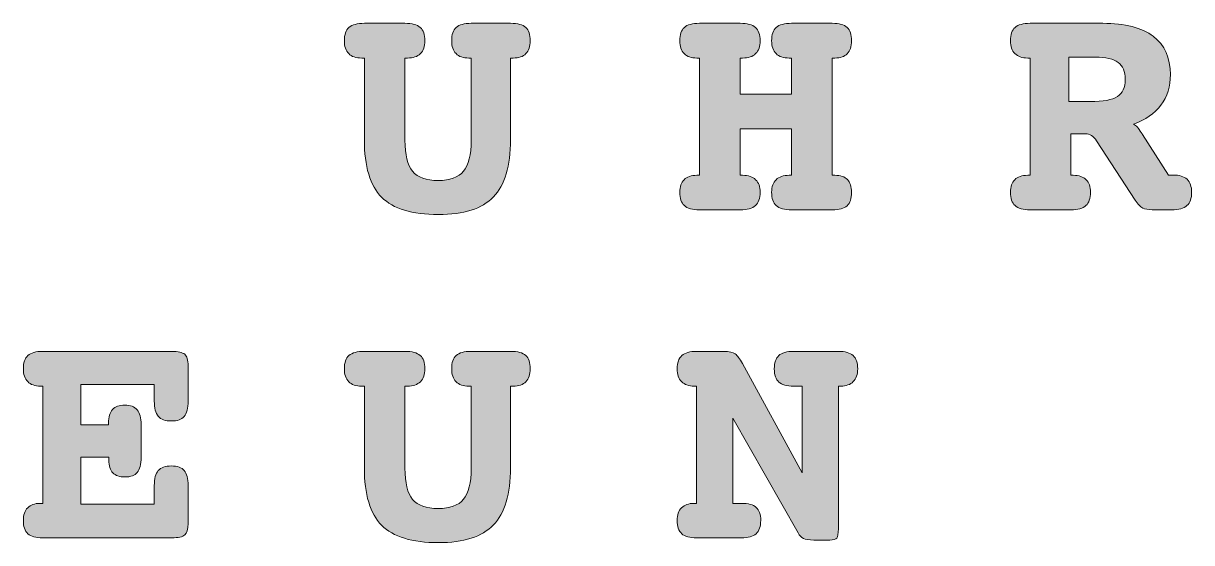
# Model space of a CAD drawing. Header units: inches. Extents: x 2 to 119, y -59 to -2.
# Drawn here: x 92.61 to 119.46, y -44.02 to -32.07 of the extents above; entities that cross this region are included whole.
import ezdxf

# ---------------------------------------------------------------- set-up
doc = ezdxf.new("R2010")
doc.units = ezdxf.units.IN
doc.header["$MEASUREMENT"] = 0
doc.layers.add('Ebene 1', color=7, linetype='Continuous')

# ---------------------------------------------------------------- blocks, each defined once
blk = doc.blocks.new('block 2')
at = {"layer": 'Ebene 1', "true_color": 0xffffff}
h = blk.add_hatch(color=7, dxfattribs=at)
h.dxf.hatch_style = 2
edge = h.paths.add_edge_path()
edge.add_spline(control_points=[(100.445, -32.864), (100.445, -32.864), (100.384, -32.864), (100.384, -32.864), (100.254, -32.864), (100.154, -32.831), (100.088, -32.763), (100.019, -32.696), (99.986, -32.597), (99.986, -32.467), (99.986, -32.325), (100.021, -32.222), (100.092, -32.159), (100.164, -32.097), (100.281, -32.065), (100.445, -32.065), (100.445, -32.065), (101.379, -32.065), (101.379, -32.065), (101.54, -32.065), (101.657, -32.097), (101.73, -32.159), (101.802, -32.222), (101.838, -32.325), (101.838, -32.467), (101.838, -32.597), (101.804, -32.696), (101.735, -32.763), (101.666, -32.831), (101.567, -32.864), (101.437, -32.864), (101.437, -32.864), (101.379, -32.864), (101.379, -32.864), (101.379, -32.864), (101.379, -34.757), (101.379, -34.757), (101.379, -35.092), (101.437, -35.33), (101.554, -35.471), (101.671, -35.612), (101.867, -35.683), (102.142, -35.683), (102.412, -35.683), (102.606, -35.612), (102.724, -35.469), (102.842, -35.327), (102.902, -35.089), (102.902, -34.757), (102.902, -34.757), (102.902, -32.864), (102.902, -32.864), (102.902, -32.864), (102.844, -32.864), (102.844, -32.864), (102.716, -32.864), (102.619, -32.831), (102.552, -32.763), (102.486, -32.696), (102.453, -32.597), (102.453, -32.467), (102.453, -32.325), (102.487, -32.222), (102.556, -32.159), (102.625, -32.097), (102.74, -32.065), (102.902, -32.065), (102.902, -32.065), (103.806, -32.065), (103.806, -32.065), (103.97, -32.065), (104.086, -32.097), (104.155, -32.159), (104.224, -32.222), (104.258, -32.325), (104.258, -32.467), (104.258, -32.597), (104.225, -32.696), (104.158, -32.763), (104.092, -32.831), (103.995, -32.864), (103.868, -32.864), (103.868, -32.864), (103.806, -32.864), (103.806, -32.864), (103.806, -32.864), (103.806, -34.742), (103.806, -34.742), (103.806, -35.35), (103.675, -35.789), (103.413, -36.061), (103.152, -36.332), (102.73, -36.467), (102.149, -36.467), (101.544, -36.467), (101.109, -36.334), (100.843, -36.068), (100.578, -35.801), (100.445, -35.359), (100.445, -34.742), (100.445, -34.742), (100.445, -32.864), (100.445, -32.864)], knot_values=[0, 0, 0, 0, 1, 1, 1, 2, 2, 2, 3, 3, 3, 4, 4, 4, 5, 5, 5, 6, 6, 6, 7, 7, 7, 8, 8, 8, 9, 9, 9, 10, 10, 10, 11, 11, 11, 12, 12, 12, 13, 13, 13, 14, 14, 14, 15, 15, 15, 16, 16, 16, 17, 17, 17, 18, 18, 18, 19, 19, 19, 20, 20, 20, 21, 21, 21, 22, 22, 22, 23, 23, 23, 24, 24, 24, 25, 25, 25, 26, 26, 26, 27, 27, 27, 28, 28, 28, 29, 29, 29, 30, 30, 30, 31, 31, 31, 32, 32, 32, 33, 33, 33, 34, 34, 34, 34], degree=3, periodic=1)
h = blk.add_hatch(color=7, dxfattribs=at)
h.dxf.hatch_style = 2
edge = h.paths.add_edge_path()
edge.add_spline(control_points=[(110.266, -33.697), (110.266, -33.697), (110.266, -32.864), (110.266, -32.864), (110.266, -32.864), (110.209, -32.864), (110.209, -32.864), (110.078, -32.864), (109.978, -32.831), (109.91, -32.763), (109.841, -32.696), (109.807, -32.597), (109.807, -32.467), (109.807, -32.325), (109.843, -32.222), (109.914, -32.159), (109.985, -32.097), (110.102, -32.065), (110.266, -32.065), (110.266, -32.065), (111.199, -32.065), (111.199, -32.065), (111.361, -32.065), (111.476, -32.096), (111.543, -32.158), (111.611, -32.219), (111.645, -32.322), (111.645, -32.467), (111.645, -32.6), (111.612, -32.699), (111.547, -32.765), (111.482, -32.831), (111.386, -32.864), (111.261, -32.864), (111.261, -32.864), (111.199, -32.864), (111.199, -32.864), (111.199, -32.864), (111.199, -35.563), (111.199, -35.563), (111.199, -35.563), (111.261, -35.563), (111.261, -35.563), (111.389, -35.563), (111.485, -35.596), (111.549, -35.661), (111.613, -35.726), (111.645, -35.824), (111.645, -35.954), (111.645, -36.099), (111.611, -36.202), (111.543, -36.263), (111.476, -36.325), (111.361, -36.355), (111.199, -36.355), (111.199, -36.355), (110.266, -36.355), (110.266, -36.355), (110.102, -36.355), (109.985, -36.324), (109.914, -36.261), (109.843, -36.199), (109.807, -36.096), (109.807, -35.954), (109.807, -35.826), (109.841, -35.729), (109.91, -35.663), (109.978, -35.596), (110.078, -35.563), (110.209, -35.563), (110.209, -35.563), (110.266, -35.563), (110.266, -35.563), (110.266, -35.563), (110.266, -34.496), (110.266, -34.496), (110.266, -34.496), (109.083, -34.496), (109.083, -34.496), (109.083, -34.496), (109.083, -35.563), (109.083, -35.563), (109.083, -35.563), (109.141, -35.563), (109.141, -35.563), (109.272, -35.563), (109.371, -35.596), (109.44, -35.663), (109.509, -35.729), (109.543, -35.826), (109.543, -35.954), (109.543, -36.096), (109.507, -36.199), (109.436, -36.261), (109.365, -36.324), (109.247, -36.355), (109.083, -36.355), (109.083, -36.355), (108.151, -36.355), (108.151, -36.355), (107.986, -36.355), (107.87, -36.324), (107.801, -36.261), (107.732, -36.199), (107.698, -36.096), (107.698, -35.954), (107.698, -35.826), (107.731, -35.729), (107.796, -35.663), (107.861, -35.596), (107.958, -35.563), (108.088, -35.563), (108.088, -35.563), (108.151, -35.563), (108.151, -35.563), (108.151, -35.563), (108.151, -32.864), (108.151, -32.864), (108.151, -32.864), (108.088, -32.864), (108.088, -32.864), (107.961, -32.864), (107.864, -32.831), (107.798, -32.763), (107.731, -32.696), (107.698, -32.597), (107.698, -32.467), (107.698, -32.325), (107.732, -32.222), (107.801, -32.159), (107.87, -32.097), (107.986, -32.065), (108.151, -32.065), (108.151, -32.065), (109.083, -32.065), (109.083, -32.065), (109.245, -32.065), (109.362, -32.097), (109.434, -32.159), (109.506, -32.222), (109.543, -32.325), (109.543, -32.467), (109.543, -32.597), (109.509, -32.696), (109.44, -32.763), (109.371, -32.831), (109.272, -32.864), (109.141, -32.864), (109.141, -32.864), (109.083, -32.864), (109.083, -32.864), (109.083, -32.864), (109.083, -33.697), (109.083, -33.697), (109.083, -33.697), (110.266, -33.697), (110.266, -33.697)], knot_values=[0, 0, 0, 0, 1, 1, 1, 2, 2, 2, 3, 3, 3, 4, 4, 4, 5, 5, 5, 6, 6, 6, 7, 7, 7, 8, 8, 8, 9, 9, 9, 10, 10, 10, 11, 11, 11, 12, 12, 12, 13, 13, 13, 14, 14, 14, 15, 15, 15, 16, 16, 16, 17, 17, 17, 18, 18, 18, 19, 19, 19, 20, 20, 20, 21, 21, 21, 22, 22, 22, 23, 23, 23, 24, 24, 24, 25, 25, 25, 26, 26, 26, 27, 27, 27, 28, 28, 28, 29, 29, 29, 30, 30, 30, 31, 31, 31, 32, 32, 32, 33, 33, 33, 34, 34, 34, 35, 35, 35, 36, 36, 36, 37, 37, 37, 38, 38, 38, 39, 39, 39, 40, 40, 40, 41, 41, 41, 42, 42, 42, 43, 43, 43, 44, 44, 44, 45, 45, 45, 46, 46, 46, 47, 47, 47, 48, 48, 48, 49, 49, 49, 50, 50, 50, 51, 51, 51, 52, 52, 52, 52], degree=3, periodic=1)
h = blk.add_hatch(color=7, dxfattribs=at)
h.dxf.hatch_style = 2
edge = h.paths.add_edge_path()
edge.add_spline(control_points=[(117.277, -34.771), (117.243, -34.718), (117.205, -34.678), (117.161, -34.65), (117.118, -34.622), (117.072, -34.608), (117.024, -34.608), (117.024, -34.608), (116.684, -34.608), (116.684, -34.608), (116.684, -34.608), (116.684, -35.563), (116.684, -35.563), (116.684, -35.563), (116.742, -35.563), (116.742, -35.563), (116.872, -35.563), (116.97, -35.596), (117.036, -35.663), (117.103, -35.729), (117.136, -35.826), (117.136, -35.954), (117.136, -36.096), (117.102, -36.199), (117.033, -36.261), (116.964, -36.324), (116.847, -36.355), (116.684, -36.355), (116.684, -36.355), (115.75, -36.355), (115.75, -36.355), (115.588, -36.355), (115.473, -36.324), (115.403, -36.261), (115.333, -36.199), (115.298, -36.096), (115.298, -35.954), (115.298, -35.826), (115.331, -35.729), (115.398, -35.663), (115.464, -35.596), (115.562, -35.563), (115.693, -35.563), (115.693, -35.563), (115.75, -35.563), (115.75, -35.563), (115.75, -35.563), (115.75, -32.864), (115.75, -32.864), (115.75, -32.864), (115.693, -32.864), (115.693, -32.864), (115.564, -32.864), (115.467, -32.83), (115.4, -32.761), (115.332, -32.693), (115.298, -32.595), (115.298, -32.467), (115.298, -32.325), (115.333, -32.222), (115.403, -32.159), (115.473, -32.097), (115.588, -32.065), (115.75, -32.065), (115.75, -32.065), (117.418, -32.065), (117.418, -32.065), (117.929, -32.065), (118.316, -32.165), (118.579, -32.364), (118.842, -32.563), (118.974, -32.856), (118.974, -33.244), (118.974, -33.517), (118.901, -33.752), (118.755, -33.948), (118.608, -34.145), (118.4, -34.29), (118.127, -34.384), (118.185, -34.415), (118.244, -34.481), (118.305, -34.579), (118.319, -34.604), (118.328, -34.619), (118.334, -34.626), (118.334, -34.626), (118.927, -35.56), (118.927, -35.56), (118.938, -35.56), (118.953, -35.559), (118.97, -35.558), (118.987, -35.556), (119.009, -35.556), (119.038, -35.556), (119.181, -35.556), (119.287, -35.589), (119.357, -35.655), (119.427, -35.722), (119.462, -35.821), (119.462, -35.954), (119.462, -36.096), (119.426, -36.199), (119.355, -36.261), (119.284, -36.324), (119.167, -36.355), (119.003, -36.355), (119.003, -36.355), (118.557, -36.355), (118.557, -36.355), (118.464, -36.355), (118.39, -36.342), (118.337, -36.316), (118.284, -36.289), (118.227, -36.229), (118.167, -36.135), (118.167, -36.135), (117.277, -34.771), (117.277, -34.771)], knot_values=[0, 0, 0, 0, 1, 1, 1, 2, 2, 2, 3, 3, 3, 4, 4, 4, 5, 5, 5, 6, 6, 6, 7, 7, 7, 8, 8, 8, 9, 9, 9, 10, 10, 10, 11, 11, 11, 12, 12, 12, 13, 13, 13, 14, 14, 14, 15, 15, 15, 16, 16, 16, 17, 17, 17, 18, 18, 18, 19, 19, 19, 20, 20, 20, 21, 21, 21, 22, 22, 22, 23, 23, 23, 24, 24, 24, 25, 25, 25, 26, 26, 26, 27, 27, 27, 28, 28, 28, 29, 29, 29, 30, 30, 30, 31, 31, 31, 32, 32, 32, 33, 33, 33, 34, 34, 34, 35, 35, 35, 36, 36, 36, 37, 37, 37, 38, 38, 38, 39, 39, 39, 39], degree=3, periodic=1)
edge = h.paths.add_edge_path()
edge.add_spline(control_points=[(116.641, -33.867), (116.641, -33.867), (117.128, -33.867), (117.128, -33.867), (117.427, -33.867), (117.637, -33.828), (117.756, -33.751), (117.875, -33.674), (117.935, -33.542), (117.935, -33.356), (117.935, -33.176), (117.882, -33.045), (117.774, -32.964), (117.667, -32.883), (117.492, -32.843), (117.248, -32.843), (117.248, -32.843), (116.641, -32.843), (116.641, -32.843), (116.641, -32.843), (116.641, -33.867), (116.641, -33.867)], knot_values=[0, 0, 0, 0, 1, 1, 1, 2, 2, 2, 3, 3, 3, 4, 4, 4, 5, 5, 5, 6, 6, 6, 7, 7, 7, 7], degree=3, periodic=1)
h = blk.add_hatch(color=7, dxfattribs=at)
h.dxf.hatch_style = 2
edge = h.paths.add_edge_path()
edge.add_spline(control_points=[(96.018, -39.615), (96.165, -39.615), (96.264, -39.637), (96.317, -39.682), (96.368, -39.726), (96.394, -39.815), (96.394, -39.948), (96.394, -39.948), (96.394, -40.758), (96.394, -40.758), (96.394, -40.922), (96.364, -41.039), (96.304, -41.111), (96.244, -41.182), (96.146, -41.217), (96.011, -41.217), (95.871, -41.217), (95.77, -41.181), (95.709, -41.109), (95.647, -41.036), (95.617, -40.919), (95.617, -40.758), (95.617, -40.758), (95.617, -40.378), (95.617, -40.378), (95.617, -40.378), (93.931, -40.378), (93.931, -40.378), (93.931, -40.378), (93.931, -41.304), (93.931, -41.304), (93.931, -41.304), (94.564, -41.304), (94.564, -41.304), (94.564, -41.304), (94.564, -41.261), (94.564, -41.261), (94.564, -41.126), (94.595, -41.024), (94.657, -40.955), (94.72, -40.886), (94.813, -40.852), (94.936, -40.852), (95.067, -40.852), (95.162, -40.887), (95.222, -40.959), (95.282, -41.03), (95.313, -41.145), (95.313, -41.304), (95.313, -41.304), (95.313, -42.053), (95.313, -42.053), (95.313, -42.214), (95.284, -42.33), (95.226, -42.4), (95.168, -42.47), (95.074, -42.505), (94.943, -42.505), (94.821, -42.505), (94.728, -42.473), (94.665, -42.409), (94.602, -42.345), (94.571, -42.248), (94.571, -42.118), (94.571, -42.118), (94.571, -42.053), (94.571, -42.053), (94.571, -42.053), (93.931, -42.053), (93.931, -42.053), (93.931, -42.053), (93.931, -43.134), (93.931, -43.134), (93.931, -43.134), (95.617, -43.134), (95.617, -43.134), (95.617, -43.134), (95.617, -42.704), (95.617, -42.704), (95.617, -42.542), (95.647, -42.427), (95.709, -42.357), (95.77, -42.287), (95.871, -42.252), (96.011, -42.252), (96.148, -42.252), (96.246, -42.286), (96.306, -42.355), (96.365, -42.424), (96.394, -42.54), (96.394, -42.704), (96.394, -42.704), (96.394, -43.579), (96.394, -43.579), (96.394, -43.71), (96.369, -43.796), (96.318, -43.84), (96.268, -43.883), (96.167, -43.905), (96.018, -43.905), (96.018, -43.905), (93.052, -43.905), (93.052, -43.905), (92.893, -43.905), (92.778, -43.874), (92.71, -43.811), (92.641, -43.748), (92.607, -43.646), (92.607, -43.504), (92.607, -43.378), (92.64, -43.282), (92.706, -43.214), (92.772, -43.147), (92.867, -43.113), (92.99, -43.113), (92.99, -43.113), (93.052, -43.113), (93.052, -43.113), (93.052, -43.113), (93.052, -40.414), (93.052, -40.414), (93.052, -40.414), (92.998, -40.414), (92.998, -40.414), (92.872, -40.414), (92.776, -40.38), (92.708, -40.311), (92.641, -40.243), (92.607, -40.144), (92.607, -40.017), (92.607, -39.877), (92.641, -39.775), (92.712, -39.711), (92.781, -39.647), (92.895, -39.615), (93.052, -39.615), (93.052, -39.615), (96.018, -39.615), (96.018, -39.615)], knot_values=[0, 0, 0, 0, 1, 1, 1, 2, 2, 2, 3, 3, 3, 4, 4, 4, 5, 5, 5, 6, 6, 6, 7, 7, 7, 8, 8, 8, 9, 9, 9, 10, 10, 10, 11, 11, 11, 12, 12, 12, 13, 13, 13, 14, 14, 14, 15, 15, 15, 16, 16, 16, 17, 17, 17, 18, 18, 18, 19, 19, 19, 20, 20, 20, 21, 21, 21, 22, 22, 22, 23, 23, 23, 24, 24, 24, 25, 25, 25, 26, 26, 26, 27, 27, 27, 28, 28, 28, 29, 29, 29, 30, 30, 30, 31, 31, 31, 32, 32, 32, 33, 33, 33, 34, 34, 34, 35, 35, 35, 36, 36, 36, 37, 37, 37, 38, 38, 38, 39, 39, 39, 40, 40, 40, 41, 41, 41, 42, 42, 42, 43, 43, 43, 44, 44, 44, 45, 45, 45, 46, 46, 46, 46], degree=3, periodic=1)
h = blk.add_hatch(color=7, dxfattribs=at)
h.dxf.hatch_style = 2
edge = h.paths.add_edge_path()
edge.add_spline(control_points=[(100.445, -40.414), (100.445, -40.414), (100.384, -40.414), (100.384, -40.414), (100.254, -40.414), (100.154, -40.381), (100.088, -40.313), (100.019, -40.246), (99.986, -40.147), (99.986, -40.017), (99.986, -39.874), (100.021, -39.772), (100.092, -39.709), (100.164, -39.646), (100.281, -39.615), (100.445, -39.615), (100.445, -39.615), (101.379, -39.615), (101.379, -39.615), (101.54, -39.615), (101.657, -39.646), (101.73, -39.709), (101.802, -39.772), (101.838, -39.874), (101.838, -40.017), (101.838, -40.147), (101.804, -40.246), (101.735, -40.313), (101.666, -40.381), (101.567, -40.414), (101.437, -40.414), (101.437, -40.414), (101.379, -40.414), (101.379, -40.414), (101.379, -40.414), (101.379, -42.306), (101.379, -42.306), (101.379, -42.641), (101.437, -42.879), (101.554, -43.021), (101.671, -43.162), (101.867, -43.232), (102.142, -43.232), (102.412, -43.232), (102.606, -43.161), (102.724, -43.019), (102.842, -42.877), (102.902, -42.639), (102.902, -42.306), (102.902, -42.306), (102.902, -40.414), (102.902, -40.414), (102.902, -40.414), (102.844, -40.414), (102.844, -40.414), (102.716, -40.414), (102.619, -40.381), (102.552, -40.313), (102.486, -40.246), (102.453, -40.147), (102.453, -40.017), (102.453, -39.874), (102.487, -39.772), (102.556, -39.709), (102.625, -39.646), (102.74, -39.615), (102.902, -39.615), (102.902, -39.615), (103.806, -39.615), (103.806, -39.615), (103.97, -39.615), (104.086, -39.646), (104.155, -39.709), (104.224, -39.772), (104.258, -39.874), (104.258, -40.017), (104.258, -40.147), (104.225, -40.246), (104.158, -40.313), (104.092, -40.381), (103.995, -40.414), (103.868, -40.414), (103.868, -40.414), (103.806, -40.414), (103.806, -40.414), (103.806, -40.414), (103.806, -42.292), (103.806, -42.292), (103.806, -42.899), (103.675, -43.339), (103.413, -43.61), (103.152, -43.882), (102.73, -44.017), (102.149, -44.017), (101.544, -44.017), (101.109, -43.884), (100.843, -43.617), (100.578, -43.351), (100.445, -42.909), (100.445, -42.292), (100.445, -42.292), (100.445, -40.414), (100.445, -40.414)], knot_values=[0, 0, 0, 0, 1, 1, 1, 2, 2, 2, 3, 3, 3, 4, 4, 4, 5, 5, 5, 6, 6, 6, 7, 7, 7, 8, 8, 8, 9, 9, 9, 10, 10, 10, 11, 11, 11, 12, 12, 12, 13, 13, 13, 14, 14, 14, 15, 15, 15, 16, 16, 16, 17, 17, 17, 18, 18, 18, 19, 19, 19, 20, 20, 20, 21, 21, 21, 22, 22, 22, 23, 23, 23, 24, 24, 24, 25, 25, 25, 26, 26, 26, 27, 27, 27, 28, 28, 28, 29, 29, 29, 30, 30, 30, 31, 31, 31, 32, 32, 32, 33, 33, 33, 34, 34, 34, 34], degree=3, periodic=1)
h = blk.add_hatch(color=7, dxfattribs=at)
h.dxf.hatch_style = 2
edge = h.paths.add_edge_path()
edge.add_spline(control_points=[(110.512, -42.407), (110.512, -42.407), (110.512, -40.414), (110.512, -40.414), (110.512, -40.414), (110.313, -40.414), (110.313, -40.414), (110.154, -40.414), (110.04, -40.383), (109.972, -40.32), (109.903, -40.258), (109.868, -40.156), (109.868, -40.017), (109.868, -39.877), (109.903, -39.775), (109.972, -39.711), (110.04, -39.647), (110.154, -39.615), (110.313, -39.615), (110.313, -39.615), (111.341, -39.615), (111.341, -39.615), (111.497, -39.615), (111.611, -39.647), (111.681, -39.711), (111.751, -39.775), (111.786, -39.877), (111.786, -40.017), (111.786, -40.144), (111.752, -40.243), (111.684, -40.311), (111.617, -40.38), (111.52, -40.414), (111.395, -40.414), (111.395, -40.414), (111.341, -40.414), (111.341, -40.414), (111.341, -40.414), (111.341, -43.699), (111.341, -43.699), (111.341, -43.812), (111.328, -43.883), (111.305, -43.912), (111.28, -43.941), (111.226, -43.956), (111.142, -43.956), (111.142, -43.956), (110.78, -43.956), (110.78, -43.956), (110.664, -43.956), (110.583, -43.944), (110.538, -43.919), (110.492, -43.895), (110.451, -43.853), (110.415, -43.793), (110.415, -43.793), (108.913, -41.149), (108.913, -41.149), (108.913, -41.149), (108.913, -43.113), (108.913, -43.113), (108.913, -43.113), (109.112, -43.113), (109.112, -43.113), (109.272, -43.113), (109.385, -43.144), (109.454, -43.205), (109.523, -43.267), (109.557, -43.366), (109.557, -43.504), (109.557, -43.646), (109.522, -43.748), (109.453, -43.811), (109.382, -43.874), (109.269, -43.905), (109.112, -43.905), (109.112, -43.905), (108.082, -43.905), (108.082, -43.905), (107.925, -43.905), (107.812, -43.874), (107.741, -43.811), (107.672, -43.748), (107.636, -43.646), (107.636, -43.504), (107.636, -43.378), (107.67, -43.282), (107.738, -43.214), (107.805, -43.147), (107.9, -43.113), (108.024, -43.113), (108.024, -43.113), (108.082, -43.113), (108.082, -43.113), (108.082, -43.113), (108.082, -40.414), (108.082, -40.414), (108.082, -40.414), (108.031, -40.414), (108.031, -40.414), (107.903, -40.414), (107.805, -40.38), (107.738, -40.311), (107.67, -40.243), (107.636, -40.144), (107.636, -40.017), (107.636, -39.877), (107.672, -39.775), (107.743, -39.711), (107.814, -39.647), (107.927, -39.615), (108.082, -39.615), (108.082, -39.615), (108.704, -39.615), (108.704, -39.615), (108.831, -39.615), (108.92, -39.634), (108.97, -39.673), (109.019, -39.711), (109.074, -39.786), (109.134, -39.897), (109.134, -39.897), (110.512, -42.407), (110.512, -42.407)], knot_values=[0, 0, 0, 0, 1, 1, 1, 2, 2, 2, 3, 3, 3, 4, 4, 4, 5, 5, 5, 6, 6, 6, 7, 7, 7, 8, 8, 8, 9, 9, 9, 10, 10, 10, 11, 11, 11, 12, 12, 12, 13, 13, 13, 14, 14, 14, 15, 15, 15, 16, 16, 16, 17, 17, 17, 18, 18, 18, 19, 19, 19, 20, 20, 20, 21, 21, 21, 22, 22, 22, 23, 23, 23, 24, 24, 24, 25, 25, 25, 26, 26, 26, 27, 27, 27, 28, 28, 28, 29, 29, 29, 30, 30, 30, 31, 31, 31, 32, 32, 32, 33, 33, 33, 34, 34, 34, 35, 35, 35, 36, 36, 36, 37, 37, 37, 38, 38, 38, 39, 39, 39, 40, 40, 40, 41, 41, 41, 41], degree=3, periodic=1)
at = {"layer": 'Ebene 1', "lineweight": 0}
for points, knots in [([(100.445, -32.864), (100.445, -32.864), (100.384, -32.864), (100.384, -32.864), (100.254, -32.864), (100.154, -32.831), (100.088, -32.763), (100.019, -32.696), (99.986, -32.597), (99.986, -32.467), (99.986, -32.325), (100.021, -32.222), (100.092, -32.159), (100.164, -32.097), (100.281, -32.065), (100.445, -32.065), (100.445, -32.065), (101.379, -32.065), (101.379, -32.065), (101.54, -32.065), (101.657, -32.097), (101.73, -32.159), (101.802, -32.222), (101.838, -32.325), (101.838, -32.467), (101.838, -32.597), (101.804, -32.696), (101.735, -32.763), (101.666, -32.831), (101.567, -32.864), (101.437, -32.864), (101.437, -32.864), (101.379, -32.864), (101.379, -32.864), (101.379, -32.864), (101.379, -34.757), (101.379, -34.757), (101.379, -35.092), (101.437, -35.33), (101.554, -35.471), (101.671, -35.612), (101.867, -35.683), (102.142, -35.683), (102.412, -35.683), (102.606, -35.612), (102.724, -35.469), (102.842, -35.327), (102.902, -35.089), (102.902, -34.757), (102.902, -34.757), (102.902, -32.864), (102.902, -32.864), (102.902, -32.864), (102.844, -32.864), (102.844, -32.864), (102.716, -32.864), (102.619, -32.831), (102.552, -32.763), (102.486, -32.696), (102.453, -32.597), (102.453, -32.467), (102.453, -32.325), (102.487, -32.222), (102.556, -32.159), (102.625, -32.097), (102.74, -32.065), (102.902, -32.065), (102.902, -32.065), (103.806, -32.065), (103.806, -32.065), (103.97, -32.065), (104.086, -32.097), (104.155, -32.159), (104.224, -32.222), (104.258, -32.325), (104.258, -32.467), (104.258, -32.597), (104.225, -32.696), (104.158, -32.763), (104.092, -32.831), (103.995, -32.864), (103.868, -32.864), (103.868, -32.864), (103.806, -32.864), (103.806, -32.864), (103.806, -32.864), (103.806, -34.742), (103.806, -34.742), (103.806, -35.35), (103.675, -35.789), (103.413, -36.061), (103.152, -36.332), (102.73, -36.467), (102.149, -36.467), (101.544, -36.467), (101.109, -36.334), (100.843, -36.068), (100.578, -35.801), (100.445, -35.359), (100.445, -34.742), (100.445, -34.742), (100.445, -32.864), (100.445, -32.864)], [0, 0, 0, 0, 1, 1, 1, 2, 2, 2, 3, 3, 3, 4, 4, 4, 5, 5, 5, 6, 6, 6, 7, 7, 7, 8, 8, 8, 9, 9, 9, 10, 10, 10, 11, 11, 11, 12, 12, 12, 13, 13, 13, 14, 14, 14, 15, 15, 15, 16, 16, 16, 17, 17, 17, 18, 18, 18, 19, 19, 19, 20, 20, 20, 21, 21, 21, 22, 22, 22, 23, 23, 23, 24, 24, 24, 25, 25, 25, 26, 26, 26, 27, 27, 27, 28, 28, 28, 29, 29, 29, 30, 30, 30, 31, 31, 31, 32, 32, 32, 33, 33, 33, 34, 34, 34, 34]), ([(110.266, -33.697), (110.266, -33.697), (110.266, -32.864), (110.266, -32.864), (110.266, -32.864), (110.209, -32.864), (110.209, -32.864), (110.078, -32.864), (109.978, -32.831), (109.91, -32.763), (109.841, -32.696), (109.807, -32.597), (109.807, -32.467), (109.807, -32.325), (109.843, -32.222), (109.914, -32.159), (109.985, -32.097), (110.102, -32.065), (110.266, -32.065), (110.266, -32.065), (111.199, -32.065), (111.199, -32.065), (111.361, -32.065), (111.476, -32.096), (111.543, -32.158), (111.611, -32.219), (111.645, -32.322), (111.645, -32.467), (111.645, -32.6), (111.612, -32.699), (111.547, -32.765), (111.482, -32.831), (111.386, -32.864), (111.261, -32.864), (111.261, -32.864), (111.199, -32.864), (111.199, -32.864), (111.199, -32.864), (111.199, -35.563), (111.199, -35.563), (111.199, -35.563), (111.261, -35.563), (111.261, -35.563), (111.389, -35.563), (111.485, -35.596), (111.549, -35.661), (111.613, -35.726), (111.645, -35.824), (111.645, -35.954), (111.645, -36.099), (111.611, -36.202), (111.543, -36.263), (111.476, -36.325), (111.361, -36.355), (111.199, -36.355), (111.199, -36.355), (110.266, -36.355), (110.266, -36.355), (110.102, -36.355), (109.985, -36.324), (109.914, -36.261), (109.843, -36.199), (109.807, -36.096), (109.807, -35.954), (109.807, -35.826), (109.841, -35.729), (109.91, -35.663), (109.978, -35.596), (110.078, -35.563), (110.209, -35.563), (110.209, -35.563), (110.266, -35.563), (110.266, -35.563), (110.266, -35.563), (110.266, -34.496), (110.266, -34.496), (110.266, -34.496), (109.083, -34.496), (109.083, -34.496), (109.083, -34.496), (109.083, -35.563), (109.083, -35.563), (109.083, -35.563), (109.141, -35.563), (109.141, -35.563), (109.272, -35.563), (109.371, -35.596), (109.44, -35.663), (109.509, -35.729), (109.543, -35.826), (109.543, -35.954), (109.543, -36.096), (109.507, -36.199), (109.436, -36.261), (109.365, -36.324), (109.247, -36.355), (109.083, -36.355), (109.083, -36.355), (108.151, -36.355), (108.151, -36.355), (107.986, -36.355), (107.87, -36.324), (107.801, -36.261), (107.732, -36.199), (107.698, -36.096), (107.698, -35.954), (107.698, -35.826), (107.731, -35.729), (107.796, -35.663), (107.861, -35.596), (107.958, -35.563), (108.088, -35.563), (108.088, -35.563), (108.151, -35.563), (108.151, -35.563), (108.151, -35.563), (108.151, -32.864), (108.151, -32.864), (108.151, -32.864), (108.088, -32.864), (108.088, -32.864), (107.961, -32.864), (107.864, -32.831), (107.798, -32.763), (107.731, -32.696), (107.698, -32.597), (107.698, -32.467), (107.698, -32.325), (107.732, -32.222), (107.801, -32.159), (107.87, -32.097), (107.986, -32.065), (108.151, -32.065), (108.151, -32.065), (109.083, -32.065), (109.083, -32.065), (109.245, -32.065), (109.362, -32.097), (109.434, -32.159), (109.506, -32.222), (109.543, -32.325), (109.543, -32.467), (109.543, -32.597), (109.509, -32.696), (109.44, -32.763), (109.371, -32.831), (109.272, -32.864), (109.141, -32.864), (109.141, -32.864), (109.083, -32.864), (109.083, -32.864), (109.083, -32.864), (109.083, -33.697), (109.083, -33.697), (109.083, -33.697), (110.266, -33.697), (110.266, -33.697)], [0, 0, 0, 0, 1, 1, 1, 2, 2, 2, 3, 3, 3, 4, 4, 4, 5, 5, 5, 6, 6, 6, 7, 7, 7, 8, 8, 8, 9, 9, 9, 10, 10, 10, 11, 11, 11, 12, 12, 12, 13, 13, 13, 14, 14, 14, 15, 15, 15, 16, 16, 16, 17, 17, 17, 18, 18, 18, 19, 19, 19, 20, 20, 20, 21, 21, 21, 22, 22, 22, 23, 23, 23, 24, 24, 24, 25, 25, 25, 26, 26, 26, 27, 27, 27, 28, 28, 28, 29, 29, 29, 30, 30, 30, 31, 31, 31, 32, 32, 32, 33, 33, 33, 34, 34, 34, 35, 35, 35, 36, 36, 36, 37, 37, 37, 38, 38, 38, 39, 39, 39, 40, 40, 40, 41, 41, 41, 42, 42, 42, 43, 43, 43, 44, 44, 44, 45, 45, 45, 46, 46, 46, 47, 47, 47, 48, 48, 48, 49, 49, 49, 50, 50, 50, 51, 51, 51, 52, 52, 52, 52]), ([(117.277, -34.771), (117.243, -34.718), (117.205, -34.678), (117.161, -34.65), (117.118, -34.622), (117.072, -34.608), (117.024, -34.608), (117.024, -34.608), (116.684, -34.608), (116.684, -34.608), (116.684, -34.608), (116.684, -35.563), (116.684, -35.563), (116.684, -35.563), (116.742, -35.563), (116.742, -35.563), (116.872, -35.563), (116.97, -35.596), (117.036, -35.663), (117.103, -35.729), (117.136, -35.826), (117.136, -35.954), (117.136, -36.096), (117.102, -36.199), (117.033, -36.261), (116.964, -36.324), (116.847, -36.355), (116.684, -36.355), (116.684, -36.355), (115.75, -36.355), (115.75, -36.355), (115.588, -36.355), (115.473, -36.324), (115.403, -36.261), (115.333, -36.199), (115.298, -36.096), (115.298, -35.954), (115.298, -35.826), (115.331, -35.729), (115.398, -35.663), (115.464, -35.596), (115.562, -35.563), (115.693, -35.563), (115.693, -35.563), (115.75, -35.563), (115.75, -35.563), (115.75, -35.563), (115.75, -32.864), (115.75, -32.864), (115.75, -32.864), (115.693, -32.864), (115.693, -32.864), (115.564, -32.864), (115.467, -32.83), (115.4, -32.761), (115.332, -32.693), (115.298, -32.595), (115.298, -32.467), (115.298, -32.325), (115.333, -32.222), (115.403, -32.159), (115.473, -32.097), (115.588, -32.065), (115.75, -32.065), (115.75, -32.065), (117.418, -32.065), (117.418, -32.065), (117.929, -32.065), (118.316, -32.165), (118.579, -32.364), (118.842, -32.563), (118.974, -32.856), (118.974, -33.244), (118.974, -33.517), (118.901, -33.752), (118.755, -33.948), (118.608, -34.145), (118.4, -34.29), (118.127, -34.384), (118.185, -34.415), (118.244, -34.481), (118.305, -34.579), (118.319, -34.604), (118.328, -34.619), (118.334, -34.626), (118.334, -34.626), (118.927, -35.56), (118.927, -35.56), (118.938, -35.56), (118.953, -35.559), (118.97, -35.558), (118.987, -35.556), (119.009, -35.556), (119.038, -35.556), (119.181, -35.556), (119.287, -35.589), (119.357, -35.655), (119.427, -35.722), (119.462, -35.821), (119.462, -35.954), (119.462, -36.096), (119.426, -36.199), (119.355, -36.261), (119.284, -36.324), (119.167, -36.355), (119.003, -36.355), (119.003, -36.355), (118.557, -36.355), (118.557, -36.355), (118.464, -36.355), (118.39, -36.342), (118.337, -36.316), (118.284, -36.289), (118.227, -36.229), (118.167, -36.135), (118.167, -36.135), (117.277, -34.771), (117.277, -34.771)], [0, 0, 0, 0, 1, 1, 1, 2, 2, 2, 3, 3, 3, 4, 4, 4, 5, 5, 5, 6, 6, 6, 7, 7, 7, 8, 8, 8, 9, 9, 9, 10, 10, 10, 11, 11, 11, 12, 12, 12, 13, 13, 13, 14, 14, 14, 15, 15, 15, 16, 16, 16, 17, 17, 17, 18, 18, 18, 19, 19, 19, 20, 20, 20, 21, 21, 21, 22, 22, 22, 23, 23, 23, 24, 24, 24, 25, 25, 25, 26, 26, 26, 27, 27, 27, 28, 28, 28, 29, 29, 29, 30, 30, 30, 31, 31, 31, 32, 32, 32, 33, 33, 33, 34, 34, 34, 35, 35, 35, 36, 36, 36, 37, 37, 37, 38, 38, 38, 39, 39, 39, 39]), ([(116.641, -33.867), (116.641, -33.867), (117.128, -33.867), (117.128, -33.867), (117.427, -33.867), (117.637, -33.828), (117.756, -33.751), (117.875, -33.674), (117.935, -33.542), (117.935, -33.356), (117.935, -33.176), (117.882, -33.045), (117.774, -32.964), (117.667, -32.883), (117.492, -32.843), (117.248, -32.843), (117.248, -32.843), (116.641, -32.843), (116.641, -32.843), (116.641, -32.843), (116.641, -33.867), (116.641, -33.867)], [0, 0, 0, 0, 1, 1, 1, 2, 2, 2, 3, 3, 3, 4, 4, 4, 5, 5, 5, 6, 6, 6, 7, 7, 7, 7]), ([(96.018, -39.615), (96.165, -39.615), (96.264, -39.637), (96.317, -39.682), (96.368, -39.726), (96.394, -39.815), (96.394, -39.948), (96.394, -39.948), (96.394, -40.758), (96.394, -40.758), (96.394, -40.922), (96.364, -41.039), (96.304, -41.111), (96.244, -41.182), (96.146, -41.217), (96.011, -41.217), (95.871, -41.217), (95.77, -41.181), (95.709, -41.109), (95.647, -41.036), (95.617, -40.919), (95.617, -40.758), (95.617, -40.758), (95.617, -40.378), (95.617, -40.378), (95.617, -40.378), (93.931, -40.378), (93.931, -40.378), (93.931, -40.378), (93.931, -41.304), (93.931, -41.304), (93.931, -41.304), (94.564, -41.304), (94.564, -41.304), (94.564, -41.304), (94.564, -41.261), (94.564, -41.261), (94.564, -41.126), (94.595, -41.024), (94.657, -40.955), (94.72, -40.886), (94.813, -40.852), (94.936, -40.852), (95.067, -40.852), (95.162, -40.887), (95.222, -40.959), (95.282, -41.03), (95.313, -41.145), (95.313, -41.304), (95.313, -41.304), (95.313, -42.053), (95.313, -42.053), (95.313, -42.214), (95.284, -42.33), (95.226, -42.4), (95.168, -42.47), (95.074, -42.505), (94.943, -42.505), (94.821, -42.505), (94.728, -42.473), (94.665, -42.409), (94.602, -42.345), (94.571, -42.248), (94.571, -42.118), (94.571, -42.118), (94.571, -42.053), (94.571, -42.053), (94.571, -42.053), (93.931, -42.053), (93.931, -42.053), (93.931, -42.053), (93.931, -43.134), (93.931, -43.134), (93.931, -43.134), (95.617, -43.134), (95.617, -43.134), (95.617, -43.134), (95.617, -42.704), (95.617, -42.704), (95.617, -42.542), (95.647, -42.427), (95.709, -42.357), (95.77, -42.287), (95.871, -42.252), (96.011, -42.252), (96.148, -42.252), (96.246, -42.286), (96.306, -42.355), (96.365, -42.424), (96.394, -42.54), (96.394, -42.704), (96.394, -42.704), (96.394, -43.579), (96.394, -43.579), (96.394, -43.71), (96.369, -43.796), (96.318, -43.84), (96.268, -43.883), (96.167, -43.905), (96.018, -43.905), (96.018, -43.905), (93.052, -43.905), (93.052, -43.905), (92.893, -43.905), (92.778, -43.874), (92.71, -43.811), (92.641, -43.748), (92.607, -43.646), (92.607, -43.504), (92.607, -43.378), (92.64, -43.282), (92.706, -43.214), (92.772, -43.147), (92.867, -43.113), (92.99, -43.113), (92.99, -43.113), (93.052, -43.113), (93.052, -43.113), (93.052, -43.113), (93.052, -40.414), (93.052, -40.414), (93.052, -40.414), (92.998, -40.414), (92.998, -40.414), (92.872, -40.414), (92.776, -40.38), (92.708, -40.311), (92.641, -40.243), (92.607, -40.144), (92.607, -40.017), (92.607, -39.877), (92.641, -39.775), (92.712, -39.711), (92.781, -39.647), (92.895, -39.615), (93.052, -39.615), (93.052, -39.615), (96.018, -39.615), (96.018, -39.615)], [0, 0, 0, 0, 1, 1, 1, 2, 2, 2, 3, 3, 3, 4, 4, 4, 5, 5, 5, 6, 6, 6, 7, 7, 7, 8, 8, 8, 9, 9, 9, 10, 10, 10, 11, 11, 11, 12, 12, 12, 13, 13, 13, 14, 14, 14, 15, 15, 15, 16, 16, 16, 17, 17, 17, 18, 18, 18, 19, 19, 19, 20, 20, 20, 21, 21, 21, 22, 22, 22, 23, 23, 23, 24, 24, 24, 25, 25, 25, 26, 26, 26, 27, 27, 27, 28, 28, 28, 29, 29, 29, 30, 30, 30, 31, 31, 31, 32, 32, 32, 33, 33, 33, 34, 34, 34, 35, 35, 35, 36, 36, 36, 37, 37, 37, 38, 38, 38, 39, 39, 39, 40, 40, 40, 41, 41, 41, 42, 42, 42, 43, 43, 43, 44, 44, 44, 45, 45, 45, 46, 46, 46, 46]), ([(100.445, -40.414), (100.445, -40.414), (100.384, -40.414), (100.384, -40.414), (100.254, -40.414), (100.154, -40.381), (100.088, -40.313), (100.019, -40.246), (99.986, -40.147), (99.986, -40.017), (99.986, -39.874), (100.021, -39.772), (100.092, -39.709), (100.164, -39.646), (100.281, -39.615), (100.445, -39.615), (100.445, -39.615), (101.379, -39.615), (101.379, -39.615), (101.54, -39.615), (101.657, -39.646), (101.73, -39.709), (101.802, -39.772), (101.838, -39.874), (101.838, -40.017), (101.838, -40.147), (101.804, -40.246), (101.735, -40.313), (101.666, -40.381), (101.567, -40.414), (101.437, -40.414), (101.437, -40.414), (101.379, -40.414), (101.379, -40.414), (101.379, -40.414), (101.379, -42.306), (101.379, -42.306), (101.379, -42.641), (101.437, -42.879), (101.554, -43.021), (101.671, -43.162), (101.867, -43.232), (102.142, -43.232), (102.412, -43.232), (102.606, -43.161), (102.724, -43.019), (102.842, -42.877), (102.902, -42.639), (102.902, -42.306), (102.902, -42.306), (102.902, -40.414), (102.902, -40.414), (102.902, -40.414), (102.844, -40.414), (102.844, -40.414), (102.716, -40.414), (102.619, -40.381), (102.552, -40.313), (102.486, -40.246), (102.453, -40.147), (102.453, -40.017), (102.453, -39.874), (102.487, -39.772), (102.556, -39.709), (102.625, -39.646), (102.74, -39.615), (102.902, -39.615), (102.902, -39.615), (103.806, -39.615), (103.806, -39.615), (103.97, -39.615), (104.086, -39.646), (104.155, -39.709), (104.224, -39.772), (104.258, -39.874), (104.258, -40.017), (104.258, -40.147), (104.225, -40.246), (104.158, -40.313), (104.092, -40.381), (103.995, -40.414), (103.868, -40.414), (103.868, -40.414), (103.806, -40.414), (103.806, -40.414), (103.806, -40.414), (103.806, -42.292), (103.806, -42.292), (103.806, -42.899), (103.675, -43.339), (103.413, -43.61), (103.152, -43.882), (102.73, -44.017), (102.149, -44.017), (101.544, -44.017), (101.109, -43.884), (100.843, -43.617), (100.578, -43.351), (100.445, -42.909), (100.445, -42.292), (100.445, -42.292), (100.445, -40.414), (100.445, -40.414)], [0, 0, 0, 0, 1, 1, 1, 2, 2, 2, 3, 3, 3, 4, 4, 4, 5, 5, 5, 6, 6, 6, 7, 7, 7, 8, 8, 8, 9, 9, 9, 10, 10, 10, 11, 11, 11, 12, 12, 12, 13, 13, 13, 14, 14, 14, 15, 15, 15, 16, 16, 16, 17, 17, 17, 18, 18, 18, 19, 19, 19, 20, 20, 20, 21, 21, 21, 22, 22, 22, 23, 23, 23, 24, 24, 24, 25, 25, 25, 26, 26, 26, 27, 27, 27, 28, 28, 28, 29, 29, 29, 30, 30, 30, 31, 31, 31, 32, 32, 32, 33, 33, 33, 34, 34, 34, 34]), ([(110.512, -42.407), (110.512, -42.407), (110.512, -40.414), (110.512, -40.414), (110.512, -40.414), (110.313, -40.414), (110.313, -40.414), (110.154, -40.414), (110.04, -40.383), (109.972, -40.32), (109.903, -40.258), (109.868, -40.156), (109.868, -40.017), (109.868, -39.877), (109.903, -39.775), (109.972, -39.711), (110.04, -39.647), (110.154, -39.615), (110.313, -39.615), (110.313, -39.615), (111.341, -39.615), (111.341, -39.615), (111.497, -39.615), (111.611, -39.647), (111.681, -39.711), (111.751, -39.775), (111.786, -39.877), (111.786, -40.017), (111.786, -40.144), (111.752, -40.243), (111.684, -40.311), (111.617, -40.38), (111.52, -40.414), (111.395, -40.414), (111.395, -40.414), (111.341, -40.414), (111.341, -40.414), (111.341, -40.414), (111.341, -43.699), (111.341, -43.699), (111.341, -43.812), (111.328, -43.883), (111.305, -43.912), (111.28, -43.941), (111.226, -43.956), (111.142, -43.956), (111.142, -43.956), (110.78, -43.956), (110.78, -43.956), (110.664, -43.956), (110.583, -43.944), (110.538, -43.919), (110.492, -43.895), (110.451, -43.853), (110.415, -43.793), (110.415, -43.793), (108.913, -41.149), (108.913, -41.149), (108.913, -41.149), (108.913, -43.113), (108.913, -43.113), (108.913, -43.113), (109.112, -43.113), (109.112, -43.113), (109.272, -43.113), (109.385, -43.144), (109.454, -43.205), (109.523, -43.267), (109.557, -43.366), (109.557, -43.504), (109.557, -43.646), (109.522, -43.748), (109.453, -43.811), (109.382, -43.874), (109.269, -43.905), (109.112, -43.905), (109.112, -43.905), (108.082, -43.905), (108.082, -43.905), (107.925, -43.905), (107.812, -43.874), (107.741, -43.811), (107.672, -43.748), (107.636, -43.646), (107.636, -43.504), (107.636, -43.378), (107.67, -43.282), (107.738, -43.214), (107.805, -43.147), (107.9, -43.113), (108.024, -43.113), (108.024, -43.113), (108.082, -43.113), (108.082, -43.113), (108.082, -43.113), (108.082, -40.414), (108.082, -40.414), (108.082, -40.414), (108.031, -40.414), (108.031, -40.414), (107.903, -40.414), (107.805, -40.38), (107.738, -40.311), (107.67, -40.243), (107.636, -40.144), (107.636, -40.017), (107.636, -39.877), (107.672, -39.775), (107.743, -39.711), (107.814, -39.647), (107.927, -39.615), (108.082, -39.615), (108.082, -39.615), (108.704, -39.615), (108.704, -39.615), (108.831, -39.615), (108.92, -39.634), (108.97, -39.673), (109.019, -39.711), (109.074, -39.786), (109.134, -39.897), (109.134, -39.897), (110.512, -42.407), (110.512, -42.407)], [0, 0, 0, 0, 1, 1, 1, 2, 2, 2, 3, 3, 3, 4, 4, 4, 5, 5, 5, 6, 6, 6, 7, 7, 7, 8, 8, 8, 9, 9, 9, 10, 10, 10, 11, 11, 11, 12, 12, 12, 13, 13, 13, 14, 14, 14, 15, 15, 15, 16, 16, 16, 17, 17, 17, 18, 18, 18, 19, 19, 19, 20, 20, 20, 21, 21, 21, 22, 22, 22, 23, 23, 23, 24, 24, 24, 25, 25, 25, 26, 26, 26, 27, 27, 27, 28, 28, 28, 29, 29, 29, 30, 30, 30, 31, 31, 31, 32, 32, 32, 33, 33, 33, 34, 34, 34, 35, 35, 35, 36, 36, 36, 37, 37, 37, 38, 38, 38, 39, 39, 39, 40, 40, 40, 41, 41, 41, 41])]:
    blk.add_open_spline(points, degree=3, knots=knots, dxfattribs=at)

msp = doc.modelspace()

# ---------------------------------------------------------------- block references
at = {"layer": 'Ebene 1'}
msp.add_blockref('block 2', (0, 0), dxfattribs=at)

doc.saveas('drawing.dxf')
